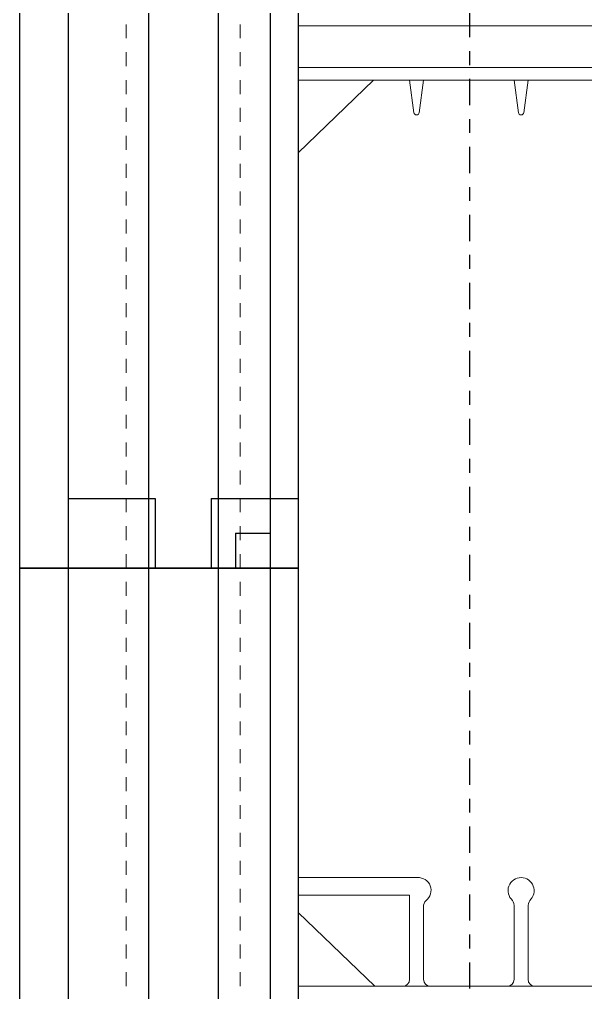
# Model space of a CAD drawing. Header units: inches. Extents: x -95.1 to -22.3, y 149.9 to 234.1.
# Drawn here: x -69.92 to -65.85, y 183.89 to 190.87 of the extents above; entities that cross this region are included whole.
import ezdxf

# ---------------------------------------------------------------- set-up
doc = ezdxf.new("R2010")
doc.units = ezdxf.units.IN
doc.header["$MEASUREMENT"] = 0
for name, pattern in [('CENTER', [2, 1.25, -0.25, 0.25, -0.25]), ('DASHED2', [0.375, 0.25, -0.125]), ('HIDDEN', [0.375, 0.25, -0.125])]:
    doc.linetypes.add(name, pattern=pattern)
for name, color, linetype, lineweight in [('A2 Hatch', 8, 'Continuous', 9), ('DETAILS', 7, 'Continuous', 13), ('REBAR', 2, 'CENTER', 30)]:
    doc.layers.add(name, color=color, linetype=linetype, lineweight=lineweight)

msp = doc.modelspace()

# ---------------------------------------------------------------- linework, layer by layer
at = {"color": 1}
for p, q in [((-69.5675, 199.4395), (-69.5675, 186.9395)), ((-68.9925, 199.4395), (-68.9925, 186.9395)), ((-68.4925, 199.4395), (-68.4925, 186.9395)), ((-67.9175, 199.4395), (-67.9175, 186.9395)), ((-68.1175, 199.1895), (-68.1175, 186.9395)), ((-69.9175, 198.9395), (-69.9175, 186.9395)), ((-69.5675, 187.4395), (-68.9425, 187.4395)), ((-69.5675, 187.4395), (-68.9425, 187.4395)), ((-69.5675, 187.4395), (-68.9425, 187.4395)), ((-69.5675, 187.4395), (-68.9425, 187.4395)), ((-69.5675, 187.4395), (-68.9425, 187.4395)), ((-69.5675, 187.4395), (-68.9425, 187.4395)), ((-69.5675, 187.4395), (-68.9425, 187.4395)), ((-69.5675, 187.4395), (-68.9425, 187.4395)), ((-69.5675, 187.4395), (-68.9425, 187.4395)), ((-69.5675, 187.4395), (-68.9425, 187.4395)), ((-69.5675, 187.4395), (-68.9425, 187.4395)), ((-69.5675, 187.4395), (-68.9425, 187.4395)), ((-69.5675, 187.4395), (-69.5675, 174.0963)), ((-69.5675, 187.4395), (-68.9425, 187.4395)), ((-69.5675, 187.4395), (-68.9425, 187.4395)), ((-69.5675, 187.4395), (-68.9425, 187.4395)), ((-69.5675, 187.4395), (-68.9425, 187.4395)), ((-69.5675, 187.4395), (-68.9425, 187.4395)), ((-69.5675, 187.4395), (-68.9425, 187.4395)), ((-69.5675, 187.4395), (-68.9425, 187.4395)), ((-69.5675, 187.4395), (-68.9425, 187.4395)), ((-69.5675, 187.4395), (-68.9425, 187.4395)), ((-69.5675, 187.4395), (-68.9425, 187.4395)), ((-69.5675, 187.4395), (-68.9425, 187.4395)), ((-69.5675, 187.4395), (-68.9425, 187.4395)), ((-68.9925, 187.4395), (-68.9925, 174.2913)), ((-68.9425, 187.4395), (-68.9425, 186.9395)), ((-68.9425, 187.4395), (-68.9425, 186.9395)), ((-68.9425, 187.4395), (-68.9425, 186.9395)), ((-68.9425, 187.4395), (-68.9425, 186.9395)), ((-68.9425, 187.4395), (-68.9425, 186.9395)), ((-68.9425, 187.4395), (-68.9425, 186.9395)), ((-68.9425, 187.4395), (-68.9425, 186.9395)), ((-68.9425, 187.4395), (-68.9425, 186.9395)), ((-68.9425, 187.4395), (-68.9425, 186.9395)), ((-68.9425, 187.4395), (-68.9425, 186.9395)), ((-68.9425, 187.4395), (-68.9425, 186.9395)), ((-68.9425, 187.4395), (-68.9425, 186.9395)), ((-68.9425, 187.4395), (-68.9425, 186.9395)), ((-68.9425, 187.4395), (-68.9425, 186.9395)), ((-68.9425, 187.4395), (-68.9425, 186.9395)), ((-68.9425, 187.4395), (-68.9425, 186.9395)), ((-68.9425, 187.4395), (-68.9425, 186.9395)), ((-68.9425, 187.4395), (-68.9425, 186.9395)), ((-68.9425, 187.4395), (-68.9425, 186.9395)), ((-68.9425, 187.4395), (-68.9425, 186.9395)), ((-68.9425, 187.4395), (-68.9425, 186.9395)), ((-68.9425, 187.4395), (-68.9425, 186.9395)), ((-68.9425, 187.4395), (-68.9425, 186.9395)), ((-68.9425, 187.4395), (-68.9425, 186.9395)), ((-68.5425, 187.4395), (-68.5425, 186.9395)), ((-68.5425, 187.4395), (-67.9175, 187.4395)), ((-68.5425, 187.4395), (-68.5425, 186.9395)), ((-68.5425, 187.4395), (-67.9175, 187.4395)), ((-68.5425, 187.4395), (-68.5425, 186.9395)), ((-68.5425, 187.4395), (-67.9175, 187.4395)), ((-68.5425, 187.4395), (-68.5425, 186.9395)), ((-68.5425, 187.4395), (-67.9175, 187.4395)), ((-68.5425, 187.4395), (-68.5425, 186.9395)), ((-68.5425, 187.4395), (-67.9175, 187.4395)), ((-68.5425, 187.4395), (-68.5425, 186.9395)), ((-68.5425, 187.4395), (-67.9175, 187.4395)), ((-68.5425, 187.4395), (-68.5425, 186.9395)), ((-68.5425, 187.4395), (-67.9175, 187.4395)), ((-68.5425, 187.4395), (-68.5425, 186.9395)), ((-68.5425, 187.4395), (-67.9175, 187.4395)), ((-68.5425, 187.4395), (-68.5425, 186.9395)), ((-68.5425, 187.4395), (-67.9175, 187.4395)), ((-68.5425, 187.4395), (-68.5425, 186.9395)), ((-68.5425, 187.4395), (-67.9175, 187.4395)), ((-68.5425, 187.4395), (-68.5425, 186.9395)), ((-68.5425, 187.4395), (-67.9175, 187.4395)), ((-68.5425, 187.4395), (-68.5425, 186.9395)), ((-68.5425, 187.4395), (-67.9175, 187.4395)), ((-68.5425, 187.4395), (-68.5425, 186.9395)), ((-68.5425, 187.4395), (-67.9175, 187.4395)), ((-68.5425, 187.4395), (-68.5425, 186.9395)), ((-68.5425, 187.4395), (-67.9175, 187.4395)), ((-68.5425, 187.4395), (-68.5425, 186.9395)), ((-68.5425, 187.4395), (-67.9175, 187.4395)), ((-68.5425, 187.4395), (-68.5425, 186.9395)), ((-68.5425, 187.4395), (-67.9175, 187.4395)), ((-68.5425, 187.4395), (-68.5425, 186.9395)), ((-68.5425, 187.4395), (-67.9175, 187.4395)), ((-68.5425, 187.4395), (-68.5425, 186.9395)), ((-68.5425, 187.4395), (-67.9175, 187.4395)), ((-68.5425, 187.4395), (-68.5425, 186.9395)), ((-68.5425, 187.4395), (-67.9175, 187.4395)), ((-68.5425, 187.4395), (-68.5425, 186.9395)), ((-68.5425, 187.4395), (-67.9175, 187.4395)), ((-68.5425, 187.4395), (-68.5425, 186.9395)), ((-68.5425, 187.4395), (-67.9175, 187.4395)), ((-68.5425, 187.4395), (-68.5425, 186.9395)), ((-68.5425, 187.4395), (-67.9175, 187.4395)), ((-68.5425, 187.4395), (-68.5425, 186.9395)), ((-68.5425, 187.4395), (-67.9175, 187.4395)), ((-68.5425, 187.4395), (-68.5425, 186.9395)), ((-68.5425, 187.4395), (-67.9175, 187.4395)), ((-68.4925, 187.4395), (-68.4925, 174.4609)), ((-67.9175, 187.4395), (-67.9175, 174.6559)), ((-68.3675, 187.1895), (-68.3675, 186.9395)), ((-68.3675, 187.1895), (-68.1175, 187.1895)), ((-68.3675, 187.1895), (-68.3675, 186.9395)), ((-68.3675, 187.1895), (-68.1175, 187.1895)), ((-68.3675, 187.1895), (-68.3675, 186.9395)), ((-68.3675, 187.1895), (-68.1175, 187.1895)), ((-68.3675, 187.1895), (-68.3675, 186.9395)), ((-68.3675, 187.1895), (-68.1175, 187.1895)), ((-68.3675, 187.1895), (-68.3675, 186.9395)), ((-68.3675, 187.1895), (-68.1175, 187.1895)), ((-68.3675, 187.1895), (-68.3675, 186.9395)), ((-68.3675, 187.1895), (-68.1175, 187.1895)), ((-68.3675, 187.1895), (-68.3675, 186.9395)), ((-68.3675, 187.1895), (-68.1175, 187.1895)), ((-68.3675, 187.1895), (-68.3675, 186.9395)), ((-68.3675, 187.1895), (-68.1175, 187.1895)), ((-68.3675, 187.1895), (-68.3675, 186.9395)), ((-68.3675, 187.1895), (-68.1175, 187.1895)), ((-68.3675, 187.1895), (-68.3675, 186.9395)), ((-68.3675, 187.1895), (-68.1175, 187.1895)), ((-68.3675, 187.1895), (-68.3675, 186.9395)), ((-68.3675, 187.1895), (-68.1175, 187.1895)), ((-68.3675, 187.1895), (-68.3675, 186.9395)), ((-68.3675, 187.1895), (-68.1175, 187.1895)), ((-68.3675, 187.1895), (-68.3675, 186.9395)), ((-68.3675, 187.1895), (-68.1175, 187.1895)), ((-68.3675, 187.1895), (-68.3675, 186.9395)), ((-68.3675, 187.1895), (-68.1175, 187.1895)), ((-68.3675, 187.1895), (-68.3675, 186.9395)), ((-68.3675, 187.1895), (-68.1175, 187.1895)), ((-68.3675, 187.1895), (-68.3675, 186.9395)), ((-68.3675, 187.1895), (-68.1175, 187.1895)), ((-68.3675, 187.1895), (-68.3675, 186.9395)), ((-68.3675, 187.1895), (-68.1175, 187.1895)), ((-68.3675, 187.1895), (-68.3675, 186.9395)), ((-68.3675, 187.1895), (-68.1175, 187.1895)), ((-68.3675, 187.1895), (-68.3675, 186.9395)), ((-68.3675, 187.1895), (-68.1175, 187.1895)), ((-68.3675, 187.1895), (-68.3675, 186.9395)), ((-68.3675, 187.1895), (-68.1175, 187.1895)), ((-68.3675, 187.1895), (-68.3675, 186.9395)), ((-68.3675, 187.1895), (-68.1175, 187.1895)), ((-68.3675, 187.1895), (-68.3675, 186.9395)), ((-68.3675, 187.1895), (-68.1175, 187.1895)), ((-68.3675, 187.1895), (-68.3675, 186.9395)), ((-68.3675, 187.1895), (-68.1175, 187.1895)), ((-68.3675, 187.1895), (-68.3675, 186.9395)), ((-68.3675, 187.1895), (-68.1175, 187.1895)), ((-68.1175, 187.1895), (-68.1175, 174.588)), ((-69.9175, 186.9395), (-67.9175, 186.9395)), ((-69.9175, 186.9395), (-68.3675, 186.9395)), ((-69.9175, 186.9395), (-67.9175, 186.9395)), ((-69.9175, 186.9395), (-67.9175, 186.9395)), ((-69.9175, 186.9395), (-68.3675, 186.9395)), ((-69.9175, 186.9395), (-67.9175, 186.9395)), ((-69.9175, 186.9395), (-67.9175, 186.9395)), ((-69.9175, 186.9395), (-67.9175, 186.9395)), ((-69.9175, 186.9395), (-68.3675, 186.9395)), ((-69.9175, 186.9395), (-67.9175, 186.9395)), ((-69.9175, 186.9395), (-67.9175, 186.9395)), ((-69.9175, 186.9395), (-68.3675, 186.9395)), ((-69.9175, 186.9395), (-67.9175, 186.9395)), ((-69.9175, 186.9395), (-67.9175, 186.9395)), ((-69.9175, 186.9395), (-67.9175, 186.9395)), ((-69.9175, 186.9395), (-68.3675, 186.9395)), ((-69.9175, 186.9395), (-67.9175, 186.9395)), ((-69.9175, 186.9395), (-67.9175, 186.9395)), ((-69.9175, 186.9395), (-68.3675, 186.9395)), ((-69.9175, 186.9395), (-67.9175, 186.9395)), ((-69.9175, 186.9395), (-67.9175, 186.9395)), ((-69.9175, 186.9395), (-67.9175, 186.9395)), ((-69.9175, 186.9395), (-68.3675, 186.9395)), ((-69.9175, 186.9395), (-67.9175, 186.9395)), ((-69.9175, 186.9395), (-67.9175, 186.9395)), ((-69.9175, 186.9395), (-68.3675, 186.9395)), ((-69.9175, 186.9395), (-67.9175, 186.9395)), ((-69.9175, 186.9395), (-67.9175, 186.9395)), ((-69.9175, 186.9395), (-67.9175, 186.9395)), ((-69.9175, 186.9395), (-68.3675, 186.9395)), ((-69.9175, 186.9395), (-67.9175, 186.9395)), ((-69.9175, 186.9395), (-67.9175, 186.9395)), ((-69.9175, 186.9395), (-68.3675, 186.9395)), ((-69.9175, 186.9395), (-67.9175, 186.9395)), ((-69.9175, 186.9395), (-67.9175, 186.9395)), ((-69.9175, 186.9395), (-67.9175, 186.9395)), ((-69.9175, 186.9395), (-68.3675, 186.9395)), ((-69.9175, 186.9395), (-67.9175, 186.9395)), ((-69.9175, 186.9395), (-67.9175, 186.9395)), ((-69.9175, 186.9395), (-69.9175, 173.9776)), ((-69.9175, 186.9395), (-68.3675, 186.9395)), ((-69.9175, 186.9395), (-67.9175, 186.9395)), ((-69.9175, 186.9395), (-67.9175, 186.9395)), ((-69.9175, 186.9395), (-67.9175, 186.9395)), ((-69.9175, 186.9395), (-68.3675, 186.9395)), ((-69.9175, 186.9395), (-67.9175, 186.9395)), ((-69.9175, 186.9395), (-67.9175, 186.9395)), ((-69.9175, 186.9395), (-68.3675, 186.9395)), ((-69.9175, 186.9395), (-67.9175, 186.9395)), ((-69.9175, 186.9395), (-67.9175, 186.9395)), ((-69.9175, 186.9395), (-67.9175, 186.9395)), ((-69.9175, 186.9395), (-68.3675, 186.9395)), ((-69.9175, 186.9395), (-67.9175, 186.9395)), ((-69.9175, 186.9395), (-67.9175, 186.9395)), ((-69.9175, 186.9395), (-68.3675, 186.9395)), ((-69.9175, 186.9395), (-67.9175, 186.9395)), ((-69.9175, 186.9395), (-67.9175, 186.9395)), ((-69.9175, 186.9395), (-67.9175, 186.9395)), ((-69.9175, 186.9395), (-68.3675, 186.9395)), ((-69.9175, 186.9395), (-67.9175, 186.9395)), ((-69.9175, 186.9395), (-67.9175, 186.9395)), ((-69.9175, 186.9395), (-68.3675, 186.9395)), ((-69.9175, 186.9395), (-67.9175, 186.9395)), ((-69.9175, 186.9395), (-67.9175, 186.9395)), ((-69.9175, 186.9395), (-67.9175, 186.9395)), ((-69.9175, 186.9395), (-68.3675, 186.9395)), ((-69.9175, 186.9395), (-67.9175, 186.9395)), ((-69.9175, 186.9395), (-67.9175, 186.9395)), ((-69.9175, 186.9395), (-68.3675, 186.9395)), ((-69.9175, 186.9395), (-67.9175, 186.9395)), ((-69.9175, 186.9395), (-67.9175, 186.9395)), ((-69.9175, 186.9395), (-67.9175, 186.9395)), ((-69.9175, 186.9395), (-68.3675, 186.9395)), ((-69.9175, 186.9395), (-67.9175, 186.9395)), ((-69.9175, 186.9395), (-67.9175, 186.9395)), ((-69.9175, 186.9395), (-68.3675, 186.9395)), ((-69.9175, 186.9395), (-67.9175, 186.9395)), ((-69.9175, 186.9395), (-67.9175, 186.9395)), ((-69.9175, 186.9395), (-67.9175, 186.9395)), ((-69.9175, 186.9395), (-68.3675, 186.9395)), ((-69.9175, 186.9395), (-67.9175, 186.9395)), ((-69.9175, 186.9395), (-67.9175, 186.9395)), ((-69.9175, 186.9395), (-68.3675, 186.9395)), ((-69.9175, 186.9395), (-67.9175, 186.9395)), ((-69.9175, 186.9395), (-67.9175, 186.9395)), ((-68.4925, 186.9395), (-68.9925, 186.9395)), ((-68.4925, 186.9395), (-68.9925, 186.9395)), ((-68.4925, 186.9395), (-68.9925, 186.9395)), ((-68.4925, 186.9395), (-68.9925, 186.9395)), ((-68.4925, 186.9395), (-68.9925, 186.9395)), ((-68.4925, 186.9395), (-68.9925, 186.9395)), ((-68.4925, 186.9395), (-68.9925, 186.9395)), ((-68.4925, 186.9395), (-68.9925, 186.9395)), ((-68.4925, 186.9395), (-68.9925, 186.9395)), ((-68.4925, 186.9395), (-68.9925, 186.9395)), ((-68.4925, 186.9395), (-68.9925, 186.9395)), ((-68.4925, 186.9395), (-68.9925, 186.9395)), ((-68.4925, 186.9395), (-68.9925, 186.9395)), ((-68.4925, 186.9395), (-68.9925, 186.9395)), ((-68.4925, 186.9395), (-68.9925, 186.9395)), ((-68.4925, 186.9395), (-68.9925, 186.9395)), ((-68.4925, 186.9395), (-68.9925, 186.9395)), ((-68.4925, 186.9395), (-68.9925, 186.9395)), ((-68.4925, 186.9395), (-68.9925, 186.9395)), ((-68.4925, 186.9395), (-68.9925, 186.9395)), ((-68.4925, 186.9395), (-68.9925, 186.9395)), ((-68.4925, 186.9395), (-68.9925, 186.9395)), ((-68.4925, 186.9395), (-68.9925, 186.9395)), ((-68.4925, 186.9395), (-68.9925, 186.9395)), ((-68.1175, 186.9395), (-67.9175, 186.9395)), ((-68.1175, 186.9395), (-67.9175, 186.9395)), ((-68.1175, 186.9395), (-67.9175, 186.9395)), ((-68.1175, 186.9395), (-67.9175, 186.9395)), ((-68.1175, 186.9395), (-67.9175, 186.9395)), ((-68.1175, 186.9395), (-67.9175, 186.9395)), ((-68.1175, 186.9395), (-67.9175, 186.9395)), ((-68.1175, 186.9395), (-67.9175, 186.9395)), ((-68.1175, 186.9395), (-67.9175, 186.9395)), ((-68.1175, 186.9395), (-67.9175, 186.9395)), ((-68.1175, 186.9395), (-67.9175, 186.9395)), ((-68.1175, 186.9395), (-67.9175, 186.9395)), ((-68.1175, 186.9395), (-67.9175, 186.9395)), ((-68.1175, 186.9395), (-67.9175, 186.9395)), ((-68.1175, 186.9395), (-67.9175, 186.9395)), ((-68.1175, 186.9395), (-67.9175, 186.9395)), ((-68.1175, 186.9395), (-67.9175, 186.9395)), ((-68.1175, 186.9395), (-67.9175, 186.9395)), ((-68.1175, 186.9395), (-67.9175, 186.9395)), ((-68.1175, 186.9395), (-67.9175, 186.9395)), ((-68.1175, 186.9395), (-67.9175, 186.9395)), ((-68.1175, 186.9395), (-67.9175, 186.9395)), ((-68.1175, 186.9395), (-67.9175, 186.9395)), ((-68.1175, 186.9395), (-67.9175, 186.9395))]:
    msp.add_line(p, q, dxfattribs=at)
at = {"color": 1, "linetype": 'HIDDEN', "ltscale": 0.02}
for p, q in [((-69.5675, 187.4395), (-68.9425, 187.4395)), ((-69.5675, 187.4395), (-68.9425, 187.4395)), ((-69.5675, 187.4395), (-68.9425, 187.4395)), ((-69.5675, 187.4395), (-68.9425, 187.4395)), ((-69.5675, 187.4395), (-68.9425, 187.4395)), ((-69.5675, 187.4395), (-68.9425, 187.4395)), ((-69.5675, 187.4395), (-68.9425, 187.4395)), ((-69.5675, 187.4395), (-68.9425, 187.4395)), ((-69.5675, 187.4395), (-68.9425, 187.4395)), ((-69.5675, 187.4395), (-68.9425, 187.4395)), ((-69.5675, 187.4395), (-68.9425, 187.4395)), ((-69.5675, 187.4395), (-68.9425, 187.4395)), ((-69.5675, 187.4395), (-68.9425, 187.4395)), ((-69.5675, 187.4395), (-68.9425, 187.4395)), ((-69.5675, 187.4395), (-68.9425, 187.4395)), ((-69.5675, 187.4395), (-68.9425, 187.4395)), ((-69.5675, 187.4395), (-68.9425, 187.4395)), ((-69.5675, 187.4395), (-68.9425, 187.4395)), ((-69.5675, 187.4395), (-68.9425, 187.4395)), ((-69.5675, 187.4395), (-68.9425, 187.4395)), ((-69.5675, 187.4395), (-68.9425, 187.4395)), ((-69.5675, 187.4395), (-68.9425, 187.4395)), ((-69.5675, 187.4395), (-68.9425, 187.4395)), ((-69.5675, 187.4395), (-68.9425, 187.4395)), ((-69.5675, 187.4395), (-68.9425, 187.4395)), ((-69.5675, 187.4395), (-68.9425, 187.4395)), ((-69.5675, 187.4395), (-68.9425, 187.4395)), ((-69.5675, 187.4395), (-68.9425, 187.4395)), ((-69.5675, 187.4395), (-68.9425, 187.4395)), ((-69.5675, 187.4395), (-68.9425, 187.4395)), ((-69.5675, 187.4395), (-68.9425, 187.4395)), ((-69.5675, 187.4395), (-68.9425, 187.4395)), ((-69.5675, 187.4395), (-68.9425, 187.4395)), ((-69.5675, 187.4395), (-68.9425, 187.4395)), ((-69.5675, 187.4395), (-68.9425, 187.4395)), ((-69.5675, 187.4395), (-68.9425, 187.4395)), ((-69.5675, 187.4395), (-68.9425, 187.4395)), ((-69.5675, 187.4395), (-68.9425, 187.4395)), ((-69.5675, 187.4395), (-68.9425, 187.4395)), ((-69.5675, 187.4395), (-68.9425, 187.4395)), ((-69.5675, 187.4395), (-68.9425, 187.4395)), ((-69.5675, 187.4395), (-68.9425, 187.4395)), ((-69.5675, 187.4395), (-68.9425, 187.4395)), ((-69.5675, 187.4395), (-68.9425, 187.4395)), ((-69.5675, 187.4395), (-68.9425, 187.4395)), ((-69.5675, 187.4395), (-68.9425, 187.4395)), ((-69.5675, 187.4395), (-68.9425, 187.4395)), ((-69.5675, 187.4395), (-68.9425, 187.4395)), ((-69.5675, 187.4395), (-68.9425, 187.4395)), ((-69.5675, 187.4395), (-68.9425, 187.4395)), ((-69.5675, 187.4395), (-68.9425, 187.4395)), ((-69.5675, 187.4395), (-68.9425, 187.4395)), ((-69.5675, 187.4395), (-68.9425, 187.4395)), ((-69.5675, 187.4395), (-68.9425, 187.4395)), ((-69.5675, 187.4395), (-68.9425, 187.4395)), ((-69.5675, 187.4395), (-68.9425, 187.4395)), ((-69.5675, 187.4395), (-68.9425, 187.4395)), ((-69.5675, 187.4395), (-68.9425, 187.4395)), ((-69.5675, 187.4395), (-68.9425, 187.4395)), ((-69.5675, 187.4395), (-68.9425, 187.4395)), ((-68.9425, 187.4395), (-68.9425, 186.9395)), ((-68.9425, 187.4395), (-68.9425, 186.9395)), ((-68.9425, 187.4395), (-68.9425, 186.9395)), ((-68.9425, 187.4395), (-68.9425, 186.9395)), ((-68.9425, 187.4395), (-68.9425, 186.9395)), ((-68.9425, 187.4395), (-68.9425, 186.9395)), ((-68.9425, 187.4395), (-68.9425, 186.9395)), ((-68.9425, 187.4395), (-68.9425, 186.9395)), ((-68.9425, 187.4395), (-68.9425, 186.9395)), ((-68.9425, 187.4395), (-68.9425, 186.9395)), ((-68.9425, 187.4395), (-68.9425, 186.9395)), ((-68.9425, 187.4395), (-68.9425, 186.9395)), ((-68.9425, 187.4395), (-68.9425, 186.9395)), ((-68.9425, 187.4395), (-68.9425, 186.9395)), ((-68.9425, 187.4395), (-68.9425, 186.9395)), ((-68.9425, 187.4395), (-68.9425, 186.9395)), ((-68.9425, 187.4395), (-68.9425, 186.9395)), ((-68.9425, 187.4395), (-68.9425, 186.9395)), ((-68.9425, 187.4395), (-68.9425, 186.9395)), ((-68.9425, 187.4395), (-68.9425, 186.9395)), ((-68.9425, 187.4395), (-68.9425, 186.9395)), ((-68.9425, 187.4395), (-68.9425, 186.9395)), ((-68.9425, 187.4395), (-68.9425, 186.9395)), ((-68.9425, 187.4395), (-68.9425, 186.9395)), ((-68.9425, 187.4395), (-68.9425, 186.9395)), ((-68.9425, 187.4395), (-68.9425, 186.9395)), ((-68.9425, 187.4395), (-68.9425, 186.9395)), ((-68.9425, 187.4395), (-68.9425, 186.9395)), ((-68.9425, 187.4395), (-68.9425, 186.9395)), ((-68.9425, 187.4395), (-68.9425, 186.9395)), ((-68.9425, 187.4395), (-68.9425, 186.9395)), ((-68.9425, 187.4395), (-68.9425, 186.9395)), ((-68.9425, 187.4395), (-68.9425, 186.9395)), ((-68.9425, 187.4395), (-68.9425, 186.9395)), ((-68.9425, 187.4395), (-68.9425, 186.9395)), ((-68.9425, 187.4395), (-68.9425, 186.9395)), ((-68.9425, 187.4395), (-68.9425, 186.9395)), ((-68.9425, 187.4395), (-68.9425, 186.9395)), ((-68.9425, 187.4395), (-68.9425, 186.9395)), ((-68.9425, 187.4395), (-68.9425, 186.9395)), ((-68.9425, 187.4395), (-68.9425, 186.9395)), ((-68.9425, 187.4395), (-68.9425, 186.9395)), ((-68.9425, 187.4395), (-68.9425, 186.9395)), ((-68.9425, 187.4395), (-68.9425, 186.9395)), ((-68.9425, 187.4395), (-68.9425, 186.9395)), ((-68.9425, 187.4395), (-68.9425, 186.9395)), ((-68.9425, 187.4395), (-68.9425, 186.9395)), ((-68.9425, 187.4395), (-68.9425, 186.9395)), ((-68.9425, 187.4395), (-68.9425, 186.9395)), ((-68.9425, 187.4395), (-68.9425, 186.9395)), ((-68.9425, 187.4395), (-68.9425, 186.9395)), ((-68.9425, 187.4395), (-68.9425, 186.9395)), ((-68.9425, 187.4395), (-68.9425, 186.9395)), ((-68.9425, 187.4395), (-68.9425, 186.9395)), ((-68.9425, 187.4395), (-68.9425, 186.9395)), ((-68.9425, 187.4395), (-68.9425, 186.9395)), ((-68.9425, 187.4395), (-68.9425, 186.9395)), ((-68.9425, 187.4395), (-68.9425, 186.9395)), ((-68.9425, 187.4395), (-68.9425, 186.9395)), ((-68.9425, 187.4395), (-68.9425, 186.9395)), ((-68.5425, 187.4395), (-68.5425, 186.9395)), ((-68.5425, 187.4395), (-67.9175, 187.4395)), ((-68.5425, 187.4395), (-68.5425, 186.9395)), ((-68.5425, 187.4395), (-67.9175, 187.4395)), ((-68.5425, 187.4395), (-68.5425, 186.9395)), ((-68.5425, 187.4395), (-67.9175, 187.4395)), ((-68.5425, 187.4395), (-68.5425, 186.9395)), ((-68.5425, 187.4395), (-67.9175, 187.4395)), ((-68.5425, 187.4395), (-68.5425, 186.9395)), ((-68.5425, 187.4395), (-67.9175, 187.4395)), ((-68.5425, 187.4395), (-68.5425, 186.9395)), ((-68.5425, 187.4395), (-67.9175, 187.4395)), ((-68.5425, 187.4395), (-68.5425, 186.9395)), ((-68.5425, 187.4395), (-67.9175, 187.4395)), ((-68.5425, 187.4395), (-68.5425, 186.9395)), ((-68.5425, 187.4395), (-67.9175, 187.4395)), ((-68.5425, 187.4395), (-68.5425, 186.9395)), ((-68.5425, 187.4395), (-67.9175, 187.4395)), ((-68.5425, 187.4395), (-68.5425, 186.9395)), ((-68.5425, 187.4395), (-67.9175, 187.4395)), ((-68.5425, 187.4395), (-68.5425, 186.9395)), ((-68.5425, 187.4395), (-67.9175, 187.4395)), ((-68.5425, 187.4395), (-68.5425, 186.9395)), ((-68.5425, 187.4395), (-67.9175, 187.4395)), ((-68.5425, 187.4395), (-68.5425, 186.9395)), ((-68.5425, 187.4395), (-67.9175, 187.4395)), ((-68.5425, 187.4395), (-68.5425, 186.9395)), ((-68.5425, 187.4395), (-67.9175, 187.4395)), ((-68.5425, 187.4395), (-68.5425, 186.9395)), ((-68.5425, 187.4395), (-67.9175, 187.4395)), ((-68.5425, 187.4395), (-68.5425, 186.9395)), ((-68.5425, 187.4395), (-67.9175, 187.4395)), ((-68.5425, 187.4395), (-68.5425, 186.9395)), ((-68.5425, 187.4395), (-67.9175, 187.4395)), ((-68.5425, 187.4395), (-68.5425, 186.9395)), ((-68.5425, 187.4395), (-67.9175, 187.4395)), ((-68.5425, 187.4395), (-68.5425, 186.9395)), ((-68.5425, 187.4395), (-67.9175, 187.4395)), ((-68.5425, 187.4395), (-68.5425, 186.9395)), ((-68.5425, 187.4395), (-67.9175, 187.4395)), ((-68.5425, 187.4395), (-68.5425, 186.9395)), ((-68.5425, 187.4395), (-67.9175, 187.4395)), ((-68.5425, 187.4395), (-68.5425, 186.9395)), ((-68.5425, 187.4395), (-67.9175, 187.4395)), ((-68.5425, 187.4395), (-68.5425, 186.9395)), ((-68.5425, 187.4395), (-67.9175, 187.4395)), ((-68.5425, 187.4395), (-68.5425, 186.9395)), ((-68.5425, 187.4395), (-67.9175, 187.4395)), ((-68.5425, 187.4395), (-68.5425, 186.9395)), ((-68.5425, 187.4395), (-67.9175, 187.4395)), ((-68.5425, 187.4395), (-68.5425, 186.9395)), ((-68.5425, 187.4395), (-67.9175, 187.4395)), ((-68.5425, 187.4395), (-68.5425, 186.9395)), ((-68.5425, 187.4395), (-67.9175, 187.4395)), ((-68.5425, 187.4395), (-68.5425, 186.9395)), ((-68.5425, 187.4395), (-67.9175, 187.4395)), ((-68.5425, 187.4395), (-68.5425, 186.9395)), ((-68.5425, 187.4395), (-67.9175, 187.4395)), ((-68.5425, 187.4395), (-68.5425, 186.9395)), ((-68.5425, 187.4395), (-67.9175, 187.4395)), ((-68.5425, 187.4395), (-68.5425, 186.9395)), ((-68.5425, 187.4395), (-67.9175, 187.4395)), ((-68.5425, 187.4395), (-68.5425, 186.9395)), ((-68.5425, 187.4395), (-67.9175, 187.4395)), ((-68.5425, 187.4395), (-68.5425, 186.9395)), ((-68.5425, 187.4395), (-67.9175, 187.4395)), ((-68.5425, 187.4395), (-68.5425, 186.9395)), ((-68.5425, 187.4395), (-67.9175, 187.4395)), ((-68.5425, 187.4395), (-68.5425, 186.9395)), ((-68.5425, 187.4395), (-67.9175, 187.4395)), ((-68.5425, 187.4395), (-68.5425, 186.9395)), ((-68.5425, 187.4395), (-67.9175, 187.4395)), ((-68.5425, 187.4395), (-68.5425, 186.9395)), ((-68.5425, 187.4395), (-67.9175, 187.4395)), ((-68.5425, 187.4395), (-68.5425, 186.9395)), ((-68.5425, 187.4395), (-67.9175, 187.4395)), ((-68.5425, 187.4395), (-68.5425, 186.9395)), ((-68.5425, 187.4395), (-67.9175, 187.4395)), ((-68.5425, 187.4395), (-68.5425, 186.9395)), ((-68.5425, 187.4395), (-67.9175, 187.4395)), ((-68.5425, 187.4395), (-68.5425, 186.9395)), ((-68.5425, 187.4395), (-67.9175, 187.4395)), ((-68.5425, 187.4395), (-68.5425, 186.9395)), ((-68.5425, 187.4395), (-67.9175, 187.4395)), ((-68.5425, 187.4395), (-68.5425, 186.9395)), ((-68.5425, 187.4395), (-67.9175, 187.4395)), ((-68.5425, 187.4395), (-68.5425, 186.9395)), ((-68.5425, 187.4395), (-67.9175, 187.4395)), ((-68.5425, 187.4395), (-68.5425, 186.9395)), ((-68.5425, 187.4395), (-67.9175, 187.4395)), ((-68.5425, 187.4395), (-68.5425, 186.9395)), ((-68.5425, 187.4395), (-67.9175, 187.4395)), ((-68.5425, 187.4395), (-68.5425, 186.9395)), ((-68.5425, 187.4395), (-67.9175, 187.4395)), ((-68.5425, 187.4395), (-68.5425, 186.9395)), ((-68.5425, 187.4395), (-67.9175, 187.4395)), ((-68.5425, 187.4395), (-68.5425, 186.9395)), ((-68.5425, 187.4395), (-67.9175, 187.4395)), ((-68.5425, 187.4395), (-68.5425, 186.9395)), ((-68.5425, 187.4395), (-67.9175, 187.4395)), ((-68.5425, 187.4395), (-68.5425, 186.9395)), ((-68.5425, 187.4395), (-67.9175, 187.4395)), ((-68.5425, 187.4395), (-68.5425, 186.9395)), ((-68.5425, 187.4395), (-67.9175, 187.4395)), ((-68.5425, 187.4395), (-68.5425, 186.9395)), ((-68.5425, 187.4395), (-67.9175, 187.4395)), ((-68.5425, 187.4395), (-68.5425, 186.9395)), ((-68.5425, 187.4395), (-67.9175, 187.4395)), ((-68.5425, 187.4395), (-68.5425, 186.9395)), ((-68.5425, 187.4395), (-67.9175, 187.4395)), ((-68.5425, 187.4395), (-68.5425, 186.9395)), ((-68.5425, 187.4395), (-67.9175, 187.4395)), ((-68.5425, 187.4395), (-68.5425, 186.9395)), ((-68.5425, 187.4395), (-67.9175, 187.4395)), ((-68.5425, 187.4395), (-68.5425, 186.9395)), ((-68.5425, 187.4395), (-67.9175, 187.4395)), ((-68.5425, 187.4395), (-68.5425, 186.9395)), ((-68.5425, 187.4395), (-67.9175, 187.4395)), ((-68.5425, 187.4395), (-68.5425, 186.9395)), ((-68.5425, 187.4395), (-67.9175, 187.4395))]:
    msp.add_line(p, q, dxfattribs=at)
at = {"ltscale": 0.15}
for p, q in [((-67.9175, 186.9396), (-69.9175, 186.9396)), ((-67.9175, 186.9396), (-69.9175, 186.9396)), ((-67.9175, 186.9396), (-69.9175, 186.9396)), ((-67.9175, 186.9396), (-69.9175, 186.9396)), ((-67.9175, 186.9396), (-69.9175, 186.9396)), ((-67.9175, 186.9396), (-69.9175, 186.9396)), ((-67.9175, 186.9396), (-69.9175, 186.9396)), ((-67.9175, 186.9396), (-69.9175, 186.9396)), ((-67.9175, 186.9395), (-69.9175, 186.9395)), ((-67.9175, 186.9395), (-69.9175, 186.9395)), ((-67.9175, 186.9395), (-69.9175, 186.9395)), ((-67.9175, 186.9395), (-69.9175, 186.9395)), ((-67.9175, 186.9395), (-69.9175, 186.9395)), ((-67.9175, 186.9395), (-69.9175, 186.9395)), ((-67.9175, 186.9395), (-69.9175, 186.9395)), ((-67.9175, 186.9395), (-69.9175, 186.9395)), ((-67.9175, 186.9395), (-69.9175, 186.9395)), ((-67.9175, 186.9395), (-69.9175, 186.9395)), ((-67.9175, 186.9395), (-69.9175, 186.9395)), ((-67.9175, 186.9395), (-69.9175, 186.9395)), ((-67.9175, 186.9395), (-69.9175, 186.9395)), ((-67.9175, 186.9395), (-69.9175, 186.9395)), ((-67.9175, 186.9395), (-69.9175, 186.9395)), ((-67.9175, 186.9395), (-69.9175, 186.9395)), ((-68.9425, 186.9395), (-68.5425, 186.9395)), ((-68.9425, 186.9395), (-68.5425, 186.9395)), ((-68.9425, 186.9395), (-68.5425, 186.9395)), ((-68.9425, 186.9395), (-68.5425, 186.9395)), ((-68.9425, 186.9395), (-68.5425, 186.9395)), ((-68.9425, 186.9395), (-68.5425, 186.9395)), ((-68.9425, 186.9395), (-68.5425, 186.9395)), ((-68.9425, 186.9395), (-68.5425, 186.9395)), ((-68.9425, 186.9395), (-68.5425, 186.9395)), ((-68.9425, 186.9395), (-68.5425, 186.9395)), ((-68.9425, 186.9395), (-68.5425, 186.9395)), ((-68.9425, 186.9395), (-68.5425, 186.9395)), ((-68.9425, 186.9395), (-68.5425, 186.9395)), ((-68.9425, 186.9395), (-68.5425, 186.9395)), ((-68.9425, 186.9395), (-68.5425, 186.9395)), ((-68.9425, 186.9395), (-68.5425, 186.9395)), ((-68.9425, 186.9395), (-68.5425, 186.9395)), ((-68.9425, 186.9395), (-68.5425, 186.9395)), ((-68.9425, 186.9395), (-68.5425, 186.9395)), ((-68.9425, 186.9395), (-68.5425, 186.9395)), ((-68.9425, 186.9395), (-68.5425, 186.9395)), ((-68.9425, 186.9395), (-68.5425, 186.9395)), ((-68.9425, 186.9395), (-68.5425, 186.9395)), ((-68.9425, 186.9395), (-68.5425, 186.9395))]:
    msp.add_line(p, q, dxfattribs=at)
at = {"layer": 'A2 Hatch', "linetype": 'DASHED2', "ltscale": 0.15}
for p, q in [((-69.1525, 199.4395), (-69.1525, 186.9395)), ((-68.3325, 199.4395), (-68.3325, 186.9395)), ((-69.1525, 187.4395), (-69.1525, 174.237)), ((-68.3325, 187.4395), (-68.3325, 174.5151))]:
    msp.add_line(p, q, dxfattribs=at)
at = {"layer": 'DETAILS', "color": 6, "lineweight": 20}
for p, q in [((-63.9175, 190.8295), (-67.9175, 190.8295)), ((-63.9175, 190.5295), (-67.9175, 190.5295)), ((-63.9175, 190.4395), (-67.9175, 190.4395)), ((-67.3775, 190.4395), (-67.9175, 189.919)), ((-67.0871, 190.2056), (-67.1175, 190.4395)), ((-67.0479, 190.2056), (-67.0175, 190.4395)), ((-66.3371, 190.2056), (-66.3675, 190.4395)), ((-66.2979, 190.2056), (-66.2675, 190.4395)), ((-67.0495, 184.7188), (-67.9175, 184.7188)), ((-67.1175, 184.5938), (-67.9175, 184.5938)), ((-67.1175, 183.9895), (-67.1175, 184.5938)), ((-67.0175, 183.9895), (-67.0175, 184.5074)), ((-66.3675, 183.9895), (-66.3675, 184.5074)), ((-66.2675, 183.9895), (-66.2675, 184.5074)), ((-67.3675, 183.9395), (-67.9175, 184.4698)), ((-67.9175, 183.9395), (-67.3675, 183.9395)), ((-67.1675, 183.9395), (-67.9175, 183.9395)), ((-67.9175, 183.9395), (-63.9175, 183.9395)), ((-67.1675, 183.9395), (-66.9675, 183.9395)), ((-66.4175, 183.9395), (-66.9675, 183.9395)), ((-66.4175, 183.9395), (-66.2175, 183.9395)), ((-65.6175, 183.9395), (-66.2175, 183.9395))]:
    msp.add_line(p, q, dxfattribs=at)
for centre, radius, start, end in [((-67.0675, 190.2095), 0.02, 191.30993, 348.69007), ((-66.3175, 190.2095), 0.02, 191.30993, 348.69007), ((-67.055, 184.6278), 0.0912, 307.48633, 93.47657), ((-66.3175, 184.6253), 0.0936, 311.72787, 228.27213), ((-66.9557, 184.5116), 0.0619, 134.99032, 183.92634), ((-66.4675, 184.5074), 0.1, 0, 28.69724), ((-66.1675, 184.5074), 0.1, 151.30276, 180), ((-67.1675, 183.9895), 0.05, 270, 0), ((-66.9675, 183.9895), 0.05, 180, 270), ((-66.4175, 183.9895), 0.05, 270, 0), ((-66.2175, 183.9895), 0.05, 180, 270)]:
    msp.add_arc(centre, radius, start, end, dxfattribs=at)
at = {"layer": 'REBAR', "ltscale": 0.15}
msp.add_line((-66.6886, 232.3726), (-66.6886, 176.4423), dxfattribs=at)

doc.saveas('drawing.dxf')
